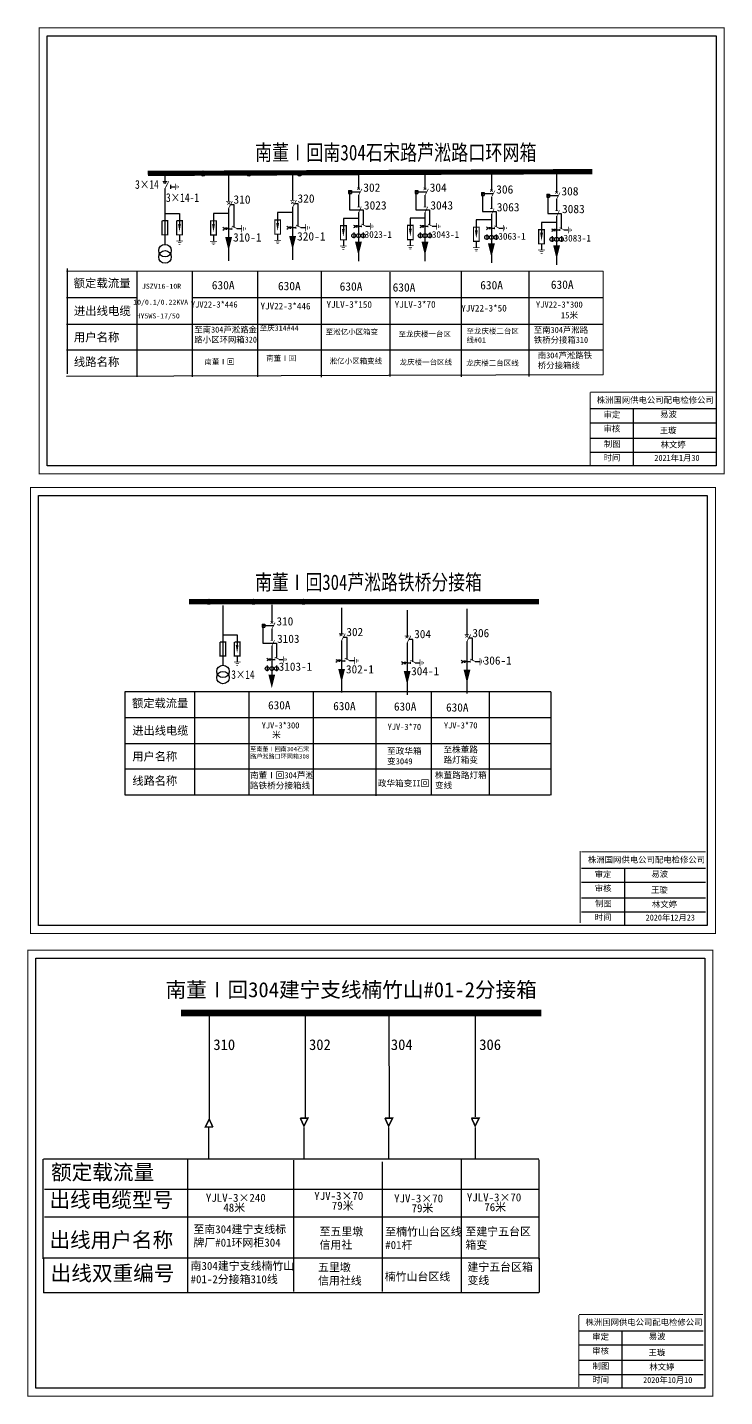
# Model space of a CAD drawing. Extents: x -51 to 587, y -242 to 10.
# Drawn here: x 203.4 to 331.1, y -241.6 to 9.2 of the extents above; entities that cross this region are included whole.
import ezdxf

# ---------------------------------------------------------------- set-up
doc = ezdxf.new("R2010")
doc.units = 0
doc.header["$LTSCALE"] = 0.774411
doc.linetypes.add('CENTER', pattern=[50.8, 31.75, -6.35, 6.35, -6.35])
doc.layers.get('0').update_dxf_attribs({"linetype": 'CONTINUOUS'})
doc.layers.add('1', color=7, linetype='CONTINUOUS')
doc.layers.add('MiniCADLayer', color=7, linetype='CONTINUOUS', lineweight=20)
doc.styles.add('宋体_txtstyle_0.00_0_0', font='')
doc.styles.add('宋体_txtstyle_0.91_0_0', font='', dxfattribs={"height": 0.907258})
doc.styles.add('宋体_txtstyle_1.13_0_0', font='', dxfattribs={"height": 1.134072})
doc.styles.add('宋体_txtstyle_1.18_0_0', font='', dxfattribs={"height": 1.179435})
doc.styles.add('宋体_txtstyle_1.96_0_0', font='', dxfattribs={"height": 1.958})
doc.styles.add('宋体_txtstyle_2.12_0_0', font='', dxfattribs={"height": 2.122983})
doc.styles.add('宋体_txtstyle_2.77_0_0', font='', dxfattribs={"height": 2.771909})
doc.styles.add('宋体_txtstyle_8.33_0_0', font='', dxfattribs={"height": 8.327402})
doc.styles.get('宋体_txtstyle_0.00_0_0').set_extended_font_data('宋体')
doc.styles.get('宋体_txtstyle_0.91_0_0').set_extended_font_data('宋体')
doc.styles.get('宋体_txtstyle_1.13_0_0').set_extended_font_data('宋体')
doc.styles.get('宋体_txtstyle_1.18_0_0').set_extended_font_data('宋体')
doc.styles.get('宋体_txtstyle_1.96_0_0').set_extended_font_data('宋体')
doc.styles.get('宋体_txtstyle_2.12_0_0').set_extended_font_data('宋体')
doc.styles.get('宋体_txtstyle_2.77_0_0').set_extended_font_data('宋体')
doc.styles.get('宋体_txtstyle_8.33_0_0').set_extended_font_data('宋体')

# ---------------------------------------------------------------- blocks, each defined once
blk = doc.blocks.new('JD')
for points in [[(-2, 0.2), (-2, -0.2), (2, 0.2), (2, -0.2)], [(1, -1.2), (1, -0.8), (-1, -1.2), (-1, -0.8)], [(-0.5, -1.8), (-0.5, -2.2), (0.5, -1.8), (0.5, -2.2)]]:
    blk.add_trace(points)

msp = doc.modelspace()

# ---------------------------------------------------------------- linework, layer by layer
at = {"linetype": 'Continuous'}
for p, q in [((210.71, -54.27), (210.71, -34.97)), ((223.43, -35.49), (223.43, -54.8)), ((233.58, -35.49), (233.58, -54.8)), ((245.54, -35.49), (245.54, -54.8)), ((257.19, -35.57), (257.19, -54.88)), ((269.78, -35.64), (269.78, -54.74)), ((282.86, -35.54), (282.86, -54.84)), ((295.23, -35.59), (295.23, -54.79)), ((210.55, -40.3), (223.43, -40.3)), ((210.55, -45.19), (308.88, -45.19)), ((210.55, -49.9), (308.88, -49.9)), ((308.88, -54.47), (210.55, -54.77)), ((221.29, -112.45), (299.24, -112.45)), ((221.29, -131.44), (221.29, -112.45)), ((233.97, -112.47), (233.97, -131.47)), ((243.95, -112.47), (243.95, -131.47)), ((255.72, -112.47), (255.72, -131.47)), ((267.18, -112.55), (267.18, -131.55)), ((277.37, -112.57), (277.37, -131.37)), ((287.98, -112.45), (287.98, -131.44)), ((299.24, -112.53), (299.24, -131.43)), ((221.29, -117.2), (299.24, -117.2)), ((221.29, -122.01), (299.24, -122.01)), ((221.29, -126.65), (299.24, -126.65)), ((299.14, -131.44), (221.29, -131.44)), ((297.15, -216.23), (297.15, -222.56))]:
    msp.add_line(p, q, dxfattribs=at)
at = {"linetype": 'Continuous', "ltscale": 1.520571}
msp.add_line((233.58, -40.3), (308.88, -40.3), dxfattribs=at)
at = {"color": 0, "linetype": 'Continuous'}
for p, q in [((306.48, -60.64, 0.01), (329.54, -60.64, 0.01)), ((314.37, -60.64, 0.01), (314.37, -70.98, 0.01)), ((306.48, -63.23, 0.01), (329.54, -63.23, 0.01)), ((306.48, -66.06, 0.01), (329.54, -66.06, 0.01)), ((306.48, -68.65, 0.01), (329.54, -68.65, 0.01)), ((304.87, -144.82, 0.01), (327.62, -144.82, 0.01)), ((312.77, -144.82, 0.01), (312.77, -155.16, 0.01)), ((304.87, -147.41, 0.01), (327.62, -147.41, 0.01)), ((304.87, -150.24, 0.01), (327.62, -150.24, 0.01)), ((304.87, -152.83, 0.01), (327.62, -152.83, 0.01)), ((304.41, -229.53, 0.01), (327.16, -229.53, 0.01)), ((312.3, -229.53, 0.01), (312.3, -239.87, 0.01)), ((304.41, -232.12, 0.01), (327.16, -232.12, 0.01)), ((304.41, -234.95, 0.01), (327.16, -234.95, 0.01)), ((304.41, -237.54, 0.01), (327.16, -237.54, 0.01))]:
    msp.add_line(p, q, dxfattribs=at)
for p, q in [((236.69, -171.51), (236.69, -190.65)), ((254.26, -171.63), (254.27, -190.56)), ((269.61, -171.63), (269.68, -190.47)), ((285.42, -171.63), (285.38, -190.37)), ((206.31, -198.03), (297.06, -198.03)), ((232.73, -198.03), (232.73, -222.45)), ((206.29, -216.36), (206.29, -198.13)), ((252.1, -198.31), (252.1, -222.38)), ((268.38, -198.6), (268.38, -222.36)), ((282.84, -198.24), (282.84, -222.45)), ((297.1, -198.24), (297.1, -216.46)), ((206.49, -203.61), (297.06, -203.61)), ((206.49, -208.7), (297.06, -208.7)), ((297.06, -216.25), (206.31, -216.25)), ((206.39, -222.57), (206.39, -216.23)), ((297.06, -222.58), (206.31, -222.58))]:
    msp.add_line(p, q)
at = {"linetype": 'CENTER'}
for p, q in [((236.58, -192.38), (236.58, -197.95)), ((254.04, -192.34), (254.04, -197.91)), ((269.55, -192.34), (269.55, -197.91)), ((285.41, -192.34), (285.41, -197.91))]:
    msp.add_line(p, q, dxfattribs=at)
at = {"color": 0, "linetype": 'Continuous', "const_width": 0.182, "elevation": 0.01}
for points in [[(205.53, 9.09), (331.02, 9.09), (331.02, -72.62), (205.53, -72.62)], [(203.93, -75.1), (329.41, -75.1), (329.41, -156.8), (203.93, -156.8)], [(203.46, -159.81), (328.95, -159.81), (328.95, -241.51), (203.46, -241.51)]]:
    msp.add_lwpolyline(points, close=True, dxfattribs=at)
at = {"color": 0, "linetype": 'Continuous', "elevation": 0.01}
for points in [[(207.01, 7.61), (329.54, 7.61), (329.54, -71.14), (207.01, -71.14)], [(205.41, -76.58), (327.94, -76.58), (327.94, -155.33), (205.41, -155.33)], [(204.94, -161.29), (327.47, -161.29), (327.47, -240.04), (204.94, -240.04)]]:
    msp.add_lwpolyline(points, close=True, dxfattribs=at)
at = {"color": 0, "linetype": 'Continuous', "const_width": 0.182}
for points in [[(306.48, -57.66), (329.59, -57.66)], [(304.87, -141.84), (327.62, -141.84)], [(304.41, -226.55), (327.16, -226.55)]]:
    msp.add_lwpolyline(points, dxfattribs=at)
at = {"color": 0, "linetype": 'Continuous', "const_width": 0.182, "elevation": 0.01}
for points in [[(306.48, -57.66), (306.48, -71.14)], [(304.66, -141.67), (304.64, -154.86)], [(304.4, -226.63), (304.39, -239.83)]]:
    msp.add_lwpolyline(points, dxfattribs=at)
at = {"const_width": 0.277}
for points in [[(237.38, -192.23), (235.97, -192.23), (236.69, -190.8), (237.36, -192.25)], [(253.35, -190.61), (254.76, -190.61), (254.04, -192.04), (253.37, -190.59)], [(268.86, -190.61), (270.27, -190.61), (269.55, -192.04), (268.87, -190.59)], [(284.72, -190.61), (286.13, -190.61), (285.41, -192.04), (284.74, -190.59)]]:
    msp.add_lwpolyline(points, dxfattribs=at)
at = {"layer": '1'}
for p, q in [((264.03, -17.1), (264.03, -20.41)), ((276.21, -17.1), (276.21, -20.41)), ((288.38, -17.43), (288.38, -20.75)), ((228.57, -18.04), (228.57, -19.05)), ((229.66, -20), (230.46, -20)), ((240.21, -17.87), (240.21, -22.67)), ((251.94, -17.68), (251.94, -22.48)), ((300.33, -17.77), (300.33, -21.08)), ((228.57, -20.36), (228.57, -30.6)), ((262.23, -20.71), (262.23, -21.27)), ((262.23, -20.71), (262.73, -20.71)), ((262.23, -21.27), (262.73, -21.27)), ((264.29, -21), (262.39, -21)), ((262.39, -21), (262.39, -24.23)), ((262.73, -20.71), (262.73, -21.27)), ((264.03, -21.57), (264.03, -23.66)), ((274.4, -20.71), (274.4, -21.27)), ((274.4, -20.71), (274.91, -20.71)), ((274.4, -21.27), (274.91, -21.27)), ((276.46, -21), (274.56, -21)), ((274.56, -21), (274.56, -24.23)), ((274.91, -20.71), (274.91, -21.27)), ((276.21, -21.57), (276.21, -23.66)), ((286.57, -21.04), (286.57, -21.6)), ((286.57, -21.04), (287.08, -21.04)), ((286.57, -21.6), (287.08, -21.6)), ((288.63, -21.33), (286.74, -21.33)), ((286.74, -21.33), (286.74, -24.57)), ((287.08, -21.04), (287.08, -21.6)), ((288.38, -21.9), (288.38, -24)), ((298.52, -21.38), (298.52, -21.94)), ((298.52, -21.38), (299.03, -21.38)), ((298.52, -21.94), (299.03, -21.94)), ((300.58, -21.67), (298.69, -21.67)), ((298.69, -21.67), (298.69, -24.9)), ((299.03, -21.38), (299.03, -21.94)), ((300.33, -22.24), (300.33, -24.34)), ((228.56, -24.89), (231.24, -24.89)), ((231.24, -24.89), (231.24, -26.84)), ((237.47, -24.91), (237.47, -26.87)), ((240.21, -23.97), (240.21, -29.79)), ((249.22, -24.75), (249.22, -26.7)), ((251.94, -23.78), (251.94, -29.6)), ((262.39, -24.23), (264.89, -24.23)), ((264.03, -24.71), (264.03, -30.91)), ((264.89, -24.23), (264.89, -26.9)), ((274.56, -24.23), (277.07, -24.23)), ((276.21, -24.71), (276.21, -30.91)), ((277.07, -24.23), (277.07, -26.9)), ((286.74, -24.57), (289.24, -24.57)), ((288.38, -25.05), (288.38, -31.25)), ((289.24, -24.57), (289.24, -27.23)), ((298.69, -24.9), (301.19, -24.9)), ((301.19, -24.9), (301.19, -27.57)), ((251.94, -27.5), (252.6, -27.5)), ((253.47, -27.49), (254.37, -27.49)), ((261.26, -25.8), (261.26, -27.75)), ((264.03, -27.26), (264.62, -27.26)), ((265.38, -27.24), (266.18, -27.24)), ((273.53, -25.75), (273.53, -27.71)), ((276.21, -27.26), (276.79, -27.26)), ((277.56, -27.24), (278.36, -27.24)), ((285.62, -26.07), (285.62, -28.03)), ((289.73, -27.58), (290.53, -27.58)), ((297.57, -26.53), (297.57, -28.48)), ((300.33, -25.38), (300.33, -31.58)), ((231.24, -28.9), (231.24, -29.91)), ((237.47, -28.93), (237.47, -29.94)), ((240.21, -27.69), (240.88, -27.69)), ((241.74, -27.67), (242.64, -27.67)), ((249.22, -28.76), (249.22, -29.77)), ((261.26, -29.81), (261.26, -30.82)), ((263.19, -28.4), (263.19, -29.43)), ((264.91, -28.4), (264.91, -29.43)), ((273.53, -29.76), (273.53, -30.77)), ((275.36, -28.4), (275.36, -29.43)), ((277.09, -28.4), (277.09, -29.43)), ((285.62, -30.08), (285.62, -31.09)), ((287.54, -28.73), (287.54, -29.76)), ((288.38, -27.59), (288.97, -27.59)), ((289.26, -28.73), (289.26, -29.76)), ((299.49, -29.07), (299.49, -30.1)), ((300.33, -27.93), (300.92, -27.93)), ((301.21, -29.07), (301.21, -30.1)), ((301.68, -27.91), (302.48, -27.91)), ((240.22, -30.73), (240.22, -33.61)), ((251.95, -30.54), (251.95, -33.42)), ((264.04, -31.74), (264.04, -33.63)), ((276.21, -31.74), (276.21, -33.63)), ((288.38, -32.08), (288.38, -33.96)), ((297.57, -30.54), (297.57, -31.55)), ((300.33, -32.41), (300.33, -34.3)), ((239.18, -96.69), (239.18, -107.69)), ((248.15, -96.59), (248.15, -99.85)), ((260.91, -97.15), (260.91, -101.87)), ((272.92, -97.55), (272.92, -102.27)), ((283.88, -97.31), (283.88, -102.03)), ((246.37, -100.14), (246.87, -100.14)), ((246.37, -100.14), (246.37, -100.69)), ((246.87, -100.14), (246.87, -100.69)), ((239.17, -102.06), (241.8, -102.06)), ((241.8, -102.06), (241.8, -103.99)), ((246.37, -100.69), (246.87, -100.69)), ((248.4, -100.43), (246.53, -100.43)), ((246.53, -100.43), (246.53, -103.61)), ((248.15, -100.99), (248.15, -103.05)), ((246.53, -103.61), (249, -103.61)), ((248.15, -104.08), (248.15, -110.18)), ((249, -103.61), (249, -106.23)), ((260.91, -103.16), (260.91, -108.88)), ((272.92, -103.56), (272.92, -109.28)), ((283.88, -103.32), (283.88, -109.04)), ((241.8, -106.01), (241.8, -107.01)), ((247.32, -107.71), (247.32, -108.72)), ((248.15, -106.59), (248.73, -106.59)), ((249.01, -107.71), (249.01, -108.72)), ((249.48, -106.57), (250.26, -106.57)), ((260.91, -106.82), (261.56, -106.82)), ((262.41, -106.8), (263.3, -106.8)), ((272.92, -107.22), (273.57, -107.22)), ((274.42, -107.2), (275.31, -107.2)), ((283.88, -106.98), (284.53, -106.98)), ((285.38, -106.96), (286.27, -106.96)), ((260.91, -109.81), (260.91, -112.64)), ((272.92, -110.21), (272.92, -113.04)), ((283.88, -109.97), (283.88, -112.8))]:
    msp.add_line(p, q, dxfattribs=at)
at = {"layer": '1', "ltscale": 0.744739}
for p, q in [((240.15, -24.91), (237.47, -24.91)), ((237.47, -24.91), (237.47, -26.87)), ((251.9, -24.75), (249.22, -24.75)), ((249.22, -24.75), (249.22, -26.7)), ((263.94, -25.8), (261.26, -25.8)), ((261.26, -25.8), (261.26, -27.75)), ((276.21, -25.75), (273.53, -25.75)), ((273.53, -25.75), (273.53, -27.71)), ((288.3, -26.07), (285.62, -26.07)), ((285.62, -26.07), (285.62, -28.03)), ((300.24, -26.53), (297.57, -26.53)), ((297.57, -26.53), (297.57, -28.48)), ((237.47, -28.93), (237.47, -29.94)), ((249.22, -28.76), (249.22, -29.77)), ((261.26, -29.81), (261.26, -30.82)), ((273.53, -29.76), (273.53, -30.77)), ((285.62, -30.08), (285.62, -31.09)), ((297.57, -30.54), (297.57, -31.55))]:
    msp.add_line(p, q, dxfattribs=at)
at = {"layer": '1'}
for points, const_width in [([(225.44, -17.57), (306.88, -17.24)], 0.955), ([(228.15, -19.05), (228.99, -19.05)], 0.143), ([(228.57, -20.37), (229.28, -19.01)], 0.143), ([(251.52, -22.5), (252.36, -22.5)], 0.143), ([(251.94, -23.82), (252.66, -22.46)], 0.143), ([(263.8, -20.18), (264.29, -20.59)], 0.127), ([(263.79, -20.6), (264.31, -20.21)], 0.127), ([(264.03, -21.6), (264.67, -20.4)], 0.127), ([(275.96, -20.6), (276.48, -20.21)], 0.127), ([(275.97, -20.18), (276.47, -20.59)], 0.127), ([(276.21, -21.6), (276.84, -20.4)], 0.127), ([(288.14, -20.51), (288.64, -20.93)], 0.127), ([(288.14, -20.94), (288.65, -20.55)], 0.127), ([(288.38, -21.93), (289.02, -20.73)], 0.127), ([(300.09, -20.85), (300.59, -21.26)], 0.127), ([(300.09, -21.27), (300.61, -20.88)], 0.127), ([(300.33, -22.27), (300.97, -21.07)], 0.127), ([(239.79, -22.69), (240.64, -22.69)], 0.143), ([(240.02, -22.83), (240.51, -23.24)], 0.127), ([(240.01, -23.25), (240.53, -22.86)], 0.127), ([(240.21, -24.01), (240.93, -22.65)], 0.143), ([(251.69, -22.73), (252.18, -23.14)], 0.127), ([(251.68, -23.15), (252.2, -22.76)], 0.127), ([(263.8, -23.7), (264.28, -23.7)], 0.127), ([(264.01, -24.87), (264.54, -23.67)], 0.127), ([(275.98, -23.7), (276.45, -23.7)], 0.127), ([(276.18, -24.87), (276.71, -23.67)], 0.127), ([(288.15, -24.03), (288.62, -24.03)], 0.127), ([(288.35, -25.2), (288.89, -24.01)], 0.127), ([(300.1, -24.37), (300.57, -24.37)], 0.127), ([(300.3, -25.54), (300.84, -24.34)], 0.127), ([(228.04, -26.22), (228.04, -28.83), (229.08, -28.83), (229.08, -26.22), (228.07, -26.22)], 0.22), ([(230.72, -26.22), (230.72, -28.83), (231.76, -28.83), (231.76, -26.22), (230.75, -26.22)], 0.22), ([(236.95, -26.25), (236.95, -28.86), (238, -28.86), (238, -26.25), (236.99, -26.25)], 0.22), ([(240.84, -27.21), (241.79, -27.69)], 0.143), ([(240.88, -27.47), (240.88, -27.91)], 0.143), ([(248.7, -26.09), (248.7, -28.69), (249.75, -28.69), (249.75, -26.09), (248.73, -26.09)], 0.22), ([(252.57, -27.03), (253.52, -27.5)], 0.143), ([(252.6, -27.28), (252.6, -27.72)], 0.143), ([(260.74, -27.13), (260.74, -29.74), (261.79, -29.74), (261.79, -27.13), (260.78, -27.13)], 0.22), ([(264.59, -26.84), (265.43, -27.26)], 0.127), ([(264.62, -27.06), (264.62, -27.45)], 0.127), ([(273.01, -27.09), (273.01, -29.7), (274.06, -29.7), (274.06, -27.09), (273.04, -27.09)], 0.22), ([(276.76, -26.84), (277.61, -27.26)], 0.127), ([(276.79, -27.06), (276.79, -27.45)], 0.127), ([(285.1, -27.41), (285.1, -30.02), (286.14, -30.02), (286.14, -27.41), (285.13, -27.41)], 0.22), ([(288.93, -27.17), (289.78, -27.59)], 0.127), ([(288.97, -27.4), (288.97, -27.79)], 0.127), ([(300.88, -27.51), (301.73, -27.93)], 0.127), ([(297.05, -27.86), (297.05, -30.47), (298.09, -30.47), (298.09, -27.86), (297.08, -27.86)], 0.22), ([(300.92, -27.73), (300.92, -28.12)], 0.127), ([(263.72, -30.95), (264.37, -30.95), (264.04, -31.6), (263.73, -30.94)], 0.127), ([(275.89, -30.95), (276.54, -30.95), (276.21, -31.6), (275.9, -30.94)], 0.127), ([(288.07, -31.28), (288.71, -31.28), (288.38, -31.94), (288.08, -31.27)], 0.127), ([(300.02, -31.62), (300.67, -31.62), (300.33, -32.27), (300.03, -31.61)], 0.127), ([(233, -96.01), (297.13, -96.01)], 0.94), ([(247.92, -99.62), (248.41, -100.03)], 0.125), ([(247.91, -100.04), (248.42, -99.66)], 0.125), ([(248.15, -101.02), (248.77, -99.83)], 0.125), ([(260.49, -101.89), (261.33, -101.89)], 0.141), ([(260.58, -101.91), (261.07, -102.31)], 0.125), ([(260.58, -102.32), (261.09, -101.94)], 0.125), ([(260.91, -103.19), (261.61, -101.86)], 0.141), ([(272.51, -102.29), (273.34, -102.29)], 0.141), ([(272.65, -102.7), (273.15, -102.32)], 0.125), ([(272.65, -102.28), (273.14, -102.69)], 0.125), ([(272.92, -103.59), (273.63, -102.26)], 0.141), ([(283.46, -102.05), (284.3, -102.05)], 0.141), ([(283.63, -102.13), (284.12, -102.54)], 0.125), ([(283.62, -102.55), (284.13, -102.17)], 0.125), ([(283.88, -103.35), (284.58, -102.02)], 0.141), ([(238.66, -103.38), (238.66, -105.95), (239.69, -105.95), (239.69, -103.38), (238.69, -103.38)], 0.217), ([(241.29, -103.38), (241.29, -105.95), (242.32, -105.95), (242.32, -103.38), (241.32, -103.38)], 0.217), ([(247.92, -103.08), (248.39, -103.08)], 0.125), ([(248.12, -104.24), (248.65, -103.06)], 0.125), ([(248.69, -106.17), (249.53, -106.59)], 0.125), ([(248.73, -106.4), (248.73, -106.78)], 0.125), ([(261.52, -106.35), (262.46, -106.82)], 0.141), ([(261.56, -106.6), (261.56, -107.03)], 0.141), ([(273.54, -106.75), (274.48, -107.22)], 0.141), ([(273.57, -107), (273.57, -107.43)], 0.141), ([(284.49, -106.51), (285.43, -106.98)], 0.141), ([(284.53, -106.76), (284.53, -107.19)], 0.141), ([(247.84, -110.22), (248.48, -110.22), (248.15, -110.86), (247.85, -110.21)], 0.125), ([(231.5, -171.36), (297.5, -171.36)], 1.22)]:
    msp.add_lwpolyline(points, dxfattribs=dict(at, const_width=const_width))
for points in [[(229.62, -19.68), (229.62, -20.41)], [(241.28, -27.48), (241.28, -23.34), (240.56, -23.34)], [(253.01, -27.29), (253.01, -23.16), (252.29, -23.16)], [(239.73, -27.48), (239.73, -27.92)], [(239.87, -27.48), (239.87, -27.92)], [(251.46, -27.5), (251.16, -27.5)], [(251.46, -27.3), (251.46, -27.73)], [(251.59, -27.3), (251.59, -27.73)], [(251.94, -27.5), (251.59, -27.5)], [(263.61, -27.25), (263.34, -27.25)], [(263.61, -27.07), (263.61, -27.46)], [(263.72, -27.07), (263.72, -27.46)], [(264.03, -27.25), (263.72, -27.25)], [(275.78, -27.25), (275.51, -27.25)], [(275.78, -27.07), (275.78, -27.46)], [(275.9, -27.07), (275.9, -27.46)], [(276.21, -27.25), (275.9, -27.25)], [(287.95, -27.41), (287.95, -27.8)], [(288.07, -27.41), (288.07, -27.8)], [(239.73, -27.68), (239.43, -27.68)], [(240.21, -27.68), (239.87, -27.68)], [(287.95, -27.59), (287.69, -27.59)], [(288.38, -27.59), (288.07, -27.59)], [(299.9, -27.92), (299.64, -27.92)], [(299.9, -27.74), (299.9, -28.13)], [(300.02, -27.74), (300.02, -28.13)], [(300.33, -27.92), (300.02, -27.92)], [(261.96, -106.61), (261.96, -102.54), (261.25, -102.54)], [(284.93, -106.77), (284.93, -102.7), (284.22, -102.7)], [(273.97, -107.01), (273.97, -102.94), (273.27, -102.94)], [(247.73, -106.58), (247.47, -106.58)], [(247.73, -106.41), (247.73, -106.79)], [(247.85, -106.41), (247.85, -106.79)], [(248.15, -106.58), (247.85, -106.58)], [(260.44, -106.81), (260.14, -106.81)], [(260.44, -106.61), (260.44, -107.04)], [(260.57, -106.61), (260.57, -107.04)], [(260.91, -106.81), (260.57, -106.81)], [(272.45, -107.21), (272.15, -107.21)], [(272.45, -107.01), (272.45, -107.44)], [(272.58, -107.01), (272.58, -107.44)], [(272.92, -107.21), (272.58, -107.21)], [(283.41, -106.97), (283.11, -106.97)], [(283.41, -106.77), (283.41, -107.2)], [(283.54, -106.77), (283.54, -107.2)], [(283.88, -106.97), (283.54, -106.97)]]:
    msp.add_lwpolyline(points, dxfattribs=at)
for points, format in [([(231.24, -26.81, 0.514, 0, 0), (231.24, -28.28, 0, 0, 0)], "xyseb"), ([(237.47, -26.84, 0.514, 0, 0), (237.47, -28.31, 0, 0, 0)], "xyseb"), ([(239.17, -27.44, -0.877934), (239.18, -28.02)], "xyb"), ([(249.22, -26.67, 0.514, 0, 0), (249.22, -28.14, 0, 0, 0)], "xyseb"), ([(250.9, -27.25, -0.877934), (250.91, -27.83)], "xyb"), ([(261.26, -27.72, 0.514, 0, 0), (261.26, -29.19, 0, 0, 0)], "xyseb"), ([(263.11, -27.03, -0.877934), (263.12, -27.55)], "xyb"), ([(273.53, -27.68, 0.514, 0, 0), (273.53, -29.14, 0, 0, 0)], "xyseb"), ([(275.28, -27.03, -0.877934), (275.29, -27.55)], "xyb"), ([(287.46, -27.37, -0.877934), (287.47, -27.88)], "xyb"), ([(240.24, -29.22, 1.27, 0, 0), (240.24, -31.75, 0, 0, 0)], "xyseb"), ([(251.97, -29.04, 1.27, 0, 0), (251.97, -31.56, 0, 0, 0)], "xyseb"), ([(264.03, -30.07, 1.27, 0, 0), (264.03, -32.6, 0, 0, 0)], "xyseb"), ([(276.21, -30.07, 1.27, 0, 0), (276.21, -32.6, 0, 0, 0)], "xyseb"), ([(285.62, -27.99, 0.514, 0, 0), (285.62, -29.46, 0, 0, 0)], "xyseb"), ([(288.38, -30.4, 1.27, 0, 0), (288.38, -32.93, 0, 0, 0)], "xyseb"), ([(297.57, -28.45, 0.514, 0, 0), (297.57, -29.92, 0, 0, 0)], "xyseb"), ([(299.41, -27.7, -0.877934), (299.42, -28.22)], "xyb"), ([(300.33, -30.74, 1.27, 0, 0), (300.33, -33.27, 0, 0, 0)], "xyseb"), ([(241.8, -103.96, 0.506, 0, 0), (241.8, -105.4, 0, 0, 0)], "xyseb"), ([(247.24, -106.37, -0.877934), (247.25, -106.87)], "xyb"), ([(259.89, -106.57, -0.877934), (259.9, -107.14)], "xyb"), ([(260.94, -108.32, 1.25, 0, 0), (260.94, -110.81, 0, 0, 0)], "xyseb"), ([(271.9, -106.97, -0.877934), (271.91, -107.54)], "xyb"), ([(282.86, -106.73, -0.877934), (282.87, -107.3)], "xyb"), ([(248.15, -109.35, 1.25, 0, 0), (248.15, -111.84, 0, 0, 0)], "xyseb"), ([(272.95, -108.72, 1.25, 0, 0), (272.95, -111.21, 0, 0, 0)], "xyseb"), ([(283.91, -108.48, 1.25, 0, 0), (283.91, -110.97, 0, 0, 0)], "xyseb")]:
    msp.add_lwpolyline(points, format=format, dxfattribs=at)
at = {"layer": '1', "ltscale": 0.744739, "const_width": 0.22}
for points in [[(238, -26.25), (238, -28.86), (236.95, -28.86), (236.95, -26.25), (237.96, -26.25)], [(249.75, -26.09), (249.75, -28.69), (248.7, -28.69), (248.7, -26.09), (249.71, -26.09)], [(261.79, -27.13), (261.79, -29.74), (260.74, -29.74), (260.74, -27.13), (261.75, -27.13)], [(274.06, -27.09), (274.06, -29.7), (273.01, -29.7), (273.01, -27.09), (274.02, -27.09)], [(286.14, -27.41), (286.14, -30.02), (285.1, -30.02), (285.1, -27.41), (286.11, -27.41)], [(298.09, -27.86), (298.09, -30.47), (297.05, -30.47), (297.05, -27.86), (298.06, -27.86)]]:
    msp.add_lwpolyline(points, dxfattribs=at)
at = {"layer": '1', "ltscale": 0.744739}
for points in [[(237.47, -26.84, 0.514, 0, 0), (237.47, -28.31, 0, 0, 0)], [(249.22, -26.67, 0.514, 0, 0), (249.22, -28.14, 0, 0, 0)], [(261.26, -27.72, 0.514, 0, 0), (261.26, -29.19, 0, 0, 0)], [(273.53, -27.68, 0.514, 0, 0), (273.53, -29.14, 0, 0, 0)], [(285.62, -27.99, 0.514, 0, 0), (285.62, -29.46, 0, 0, 0)], [(297.57, -28.45, 0.514, 0, 0), (297.57, -29.92, 0, 0, 0)]]:
    msp.add_lwpolyline(points, format="xyseb", dxfattribs=at)
at = {"layer": '1'}
for centre, radius in [((235.59, -17.57), 0.476), ((243.92, -17.57), 0.476), ((253.25, -17.57), 0.476), ((228.57, -19.25), 0.184), ((263.17, -28.96), 0.367), ((264.04, -28.96), 0.367), ((264.89, -28.96), 0.367), ((275.35, -28.96), 0.367), ((276.22, -28.96), 0.367), ((277.07, -28.96), 0.367), ((287.52, -29.29), 0.367), ((288.39, -29.29), 0.367), ((289.24, -29.29), 0.367), ((299.47, -29.63), 0.367), ((300.34, -29.63), 0.367), ((301.19, -29.63), 0.367), ((228.59, -31.71), 1.15), ((228.59, -32.86), 1.15), ((236.6, -96.02), 0.468), ((244.8, -96.02), 0.468), ((253.98, -96.02), 0.468), ((239.2, -108.78), 1.14), ((239.2, -109.91), 1.14), ((247.3, -108.26), 0.361), ((248.16, -108.26), 0.361), ((249, -108.26), 0.361)]:
    msp.add_circle(centre, radius, dxfattribs=at)
at = {"layer": 'MiniCADLayer', "color": 7, "linetype": 'Continuous', "ltscale": 1.915481}
for p, q in [((210.55, -35.47), (308.88, -35.47)), ((308.88, -35.47), (308.88, -54.47))]:
    msp.add_line(p, q, dxfattribs=at)

# ---------------------------------------------------------------- block references
at = {"layer": '1', "rotation": 90}
for p, xscale, yscale, zscale in [((230.47, -20.03), 0.2963016868167279, 0.2963016868167279, 0.2963016869787468), ((242.65, -27.7), 0.3343682230938125, 0.3343682230938125, 0.3343682231530997), ((254.38, -27.51), 0.3343682230938125, 0.3343682230938125, 0.3343682231530997), ((266.19, -27.27), 0.2963016868167279, 0.2963016868167279, 0.2963016869787468), ((278.37, -27.27), 0.2963016868167279, 0.2963016868167279, 0.2963016869787468), ((290.54, -27.6), 0.2963016868167279, 0.2963016868167279, 0.2963016869787468), ((302.49, -27.94), 0.2963016868167279, 0.2963016868167279, 0.2963016869787468), ((250.27, -106.59), 0.2915705014442782, 0.2915705014442782, 0.29157050160371), ((263.31, -106.82), 0.3290292118208462, 0.3290292118208462, 0.3290292118791867), ((275.32, -107.22), 0.3290292118208462, 0.3290292118208462, 0.3290292118791867), ((286.28, -106.98), 0.3290292118208462, 0.3290292118208462, 0.3290292118791867)]:
    msp.add_blockref('JD', p, dxfattribs=dict(at, xscale=xscale, yscale=yscale, zscale=zscale))
at = {"layer": '1'}
for p, xscale, yscale, zscale in [((231.26, -29.95), 0.3086475910043804, 0.3086475904340426, 0.3086475906028612), ((237.49, -29.98), 0.3086475910043804, 0.3086475904340426, 0.3086475906028612), ((249.24, -29.82), 0.3086475910043804, 0.3086475904340426, 0.3086475906028612), ((261.28, -30.87), 0.3086475910043804, 0.3086475904340426, 0.3086475906028612), ((273.55, -30.82), 0.3086475910043804, 0.3086475904340426, 0.3086475906028612), ((285.64, -31.14), 0.3086475910043804, 0.3086475904340426, 0.3086475906028612), ((297.59, -31.6), 0.3086475910043804, 0.3086475904340426, 0.3086475906028612), ((241.82, -107.05), 0.3037192728989725, 0.3037192723377415, 0.3037192725038646)]:
    msp.add_blockref('JD', p, dxfattribs=dict(at, xscale=xscale, yscale=yscale, zscale=zscale))
at = {"layer": '1', "ltscale": 0.744739, "xscale": -0.3086475910043804, "yscale": 0.3086475904340426, "zscale": 0.3086475906028612}
for p in [(237.46, -29.98), (249.21, -29.82), (261.25, -30.87), (273.52, -30.82), (285.6, -31.14), (297.55, -31.6)]:
    msp.add_blockref('JD', p, dxfattribs=at)

# ---------------------------------------------------------------- texts
at = {"linetype": 'Continuous'}
for s, height, style, p in [('302', 1.531, '宋体_txtstyle_1.13_0_0', (264.91, -20.93)), ('304', 1.531, '宋体_txtstyle_1.13_0_0', (277.08, -20.93)), ('306', 1.531, '宋体_txtstyle_1.13_0_0', (289.26, -21.27)), ('310', 1.531, '宋体_txtstyle_1.13_0_0', (241.13, -23.11)), ('320', 1.531, '宋体_txtstyle_1.13_0_0', (252.86, -22.93)), ('308', 1.531, '宋体_txtstyle_1.13_0_0', (301.21, -21.6)), ('3023', 1.531, '宋体_txtstyle_1.13_0_0', (265.02, -24.18)), ('3043', 1.531, '宋体_txtstyle_1.13_0_0', (277.2, -24.18)), ('3063', 1.531, '宋体_txtstyle_1.13_0_0', (289.37, -24.52)), ('3083', 1.531, '宋体_txtstyle_1.13_0_0', (301.32, -24.85)), ('310-1', 1.531, '宋体_txtstyle_1.13_0_0', (241.06, -30.05)), ('320-1', 1.531, '宋体_txtstyle_1.13_0_0', (252.78, -29.86)), ('3023-1', 1.225, '宋体_txtstyle_0.91_0_0', (265.16, -29.37)), ('3043-1', 1.225, '宋体_txtstyle_0.91_0_0', (277.48, -29.37)), ('3063-1', 1.225, '宋体_txtstyle_0.91_0_0', (289.66, -29.7)), ('3083-1', 1.225, '宋体_txtstyle_0.91_0_0', (301.61, -30.04)), ('额定载流量', 1.531, '宋体_txtstyle_1.13_0_0', (211.84, -38.44)), ('630A', 1.531, '宋体_txtstyle_1.13_0_0', (237.16, -38.8)), ('630A', 1.531, '宋体_txtstyle_1.13_0_0', (249.28, -38.96)), ('630A', 1.531, '宋体_txtstyle_1.13_0_0', (260.59, -39.04)), ('630A', 1.531, '宋体_txtstyle_1.13_0_0', (286.33, -38.8)), ('630A', 1.531, '宋体_txtstyle_1.13_0_0', (299.27, -38.71)), ('630A', 1.531, '宋体_txtstyle_1.13_0_0', (270.29, -39.21)), ('进出线电缆', 1.531, '宋体_txtstyle_1.13_0_0', (211.88, -43.53)), ('用户名称', 1.531, '宋体_txtstyle_1.13_0_0', (211.88, -48.34)), ('线路名称', 1.531, '宋体_txtstyle_1.13_0_0', (211.88, -52.87)), ('310', 1.507, '宋体_txtstyle_1.13_0_0', (249.01, -100.36)), ('3103', 1.507, '宋体_txtstyle_1.13_0_0', (249.12, -103.56)), ('302', 1.507, '宋体_txtstyle_1.13_0_0', (261.81, -102.31)), ('304', 1.507, '宋体_txtstyle_1.13_0_0', (274.24, -102.69)), ('306', 1.507, '宋体_txtstyle_1.13_0_0', (284.9, -102.51)), ('3103-1', 1.507, '宋体_txtstyle_1.13_0_0', (249.41, -108.66)), ('302-1', 1.507, '宋体_txtstyle_1.13_0_0', (261.74, -109.14)), ('306-1', 1.507, '宋体_txtstyle_1.13_0_0', (286.97, -107.54)), ('304-1', 1.507, '宋体_txtstyle_1.13_0_0', (273.68, -109.48)), ('额定载流量', 1.507, '宋体_txtstyle_1.13_0_0', (222.56, -115.37)), ('630A', 1.507, '宋体_txtstyle_1.13_0_0', (247.47, -115.72)), ('630A', 1.507, '宋体_txtstyle_1.13_0_0', (259.4, -115.88)), ('630A', 1.507, '宋体_txtstyle_1.13_0_0', (270.53, -115.96)), ('630A', 1.507, '宋体_txtstyle_1.13_0_0', (280.08, -116.13)), ('进出线电缆', 1.507, '宋体_txtstyle_1.13_0_0', (222.6, -120.38)), ('用户名称', 1.507, '宋体_txtstyle_1.13_0_0', (222.6, -125.11)), ('线路名称', 1.507, '宋体_txtstyle_1.13_0_0', (222.6, -129.57)), ('310', 1.958, '宋体_txtstyle_1.96_0_0', (237.44, -178.12)), ('302', 1.958, '宋体_txtstyle_1.96_0_0', (254.97, -178.12)), ('304', 1.958, '宋体_txtstyle_1.96_0_0', (269.96, -178.12)), ('306', 1.958, '宋体_txtstyle_1.96_0_0', (286.15, -178.12))]:
    msp.add_text(s, height=height, dxfattribs=dict(at, style=style)).set_placement(p)
at = {"style": '宋体_txtstyle_2.77_0_0'}
for s, height, p in [('南董Ⅰ回304建宁支线楠竹山#01-2分接箱', 2.7719, (228.69, -168.46)), ('额定载流量', 2.772, (207.7, -201.88)), ('出线电缆型号', 2.772, (207.41, -206.95)), ('出线用户名称', 2.772, (207.41, -214.29)), ('出线双重编号', 2.772, (207.63, -220.39))]:
    msp.add_text(s, height=height, dxfattribs=at).set_placement(p)
at = {"linetype": 'Continuous', "attachment_point": 1, "style": '宋体_txtstyle_0.00_0_0'}
for s, insert, char_height, width in [('YJV22-3*446', (233.32, -41), 1.1461, 6.1386), ('YJV22-3*300', (296.54, -41.01), 1.1461, 6.1386), ('15米', (301.12, -42.97), 1.146, 6.1386), ('至南304芦淞路金路小区环网箱320', (233.95, -45.63), 1.1, 11.9202), ('YJV-3*300', (246.3, -118.1), 1.128, 6.0406), ('米', (248.2, -119.82), 1.13, 6.0406), ('{\\fSimSun|b0|i0|c134|p2;YJV-3*70}', (269.37, -118.36), 1.1278, 6.0406), ('{\\fSimSun|b0|i0|c134|p2;YJV-3*70}', (279.69, -118.1), 1.1278, 6.0406), ('至南董Ⅰ回南304石宋路芦淞路口环网箱308', (244.18, -122.6), 0.8, 11.0158), ('至政华箱变3049', (269.28, -122.8), 1.128, 7.7545), ('至株董路路灯箱变', (279.6, -122.53), 1.128, 7.7545), ('南董Ⅰ回304芦淞路铁桥分接箱线', (244.14, -127.24), 1.1278, 12.5111), ('株董路路灯箱变线', (278.04, -127.21), 1.128, 10.2452), ('政华箱变II回', (267.58, -128.7), 1.128, 10.2452), ('{\\fSimSun|b0|i0|c134|p2;YJLV-3×240}', (236.07, -204.46), 1.4658, 13.2896), ('{\\fSimSun|b0|i0|c134|p2;YJV-3×70}', (255.93, -204.1), 1.4658, 13.2896), ('{\\fSimSun|b0|i0|c134|p2;YJV-3×70}', (270.56, -204.57), 1.4658, 13.2896), ('{\\fSimSun|b0|i0|c134|p2;YJLV-3×70}', (283.88, -204.38), 1.4658, 13.2896), ('{\\fSimSun|b0|i0|c134|p2;48米}', (239.27, -206.25), 1.4658, 13.2896), ('{\\fSimSun|b0|i0|c134|p2;79米}', (259.14, -205.89), 1.4658, 13.2896), ('{\\fSimSun|b0|i0|c134|p2;79米}', (273.76, -206.36), 1.4658, 13.2896), ('{\\fSimSun|b0|i0|c134|p2;76米}', (287.08, -206.17), 1.4658, 13.2896), ('{\\fSimSun|b0|i0|c134|p2;至南304建宁支线标牌厂#01环网柜304}', (233.79, -210.22), 1.4658, 18.7967), ('{\\fSimSun|b0|i0|c134|p2;至五里墩\\P信用社}', (256.9, -210.63), 1.4658, 16.2839), ('{\\fSimSun|b0|i0|c134|p2;至楠竹山台区线#01杆}', (268.93, -210.66), 1.4658, 14.4231), ('{\\fSimSun|b0|i0|c134|p2;至建宁五台区箱变}', (283.63, -210.64), 1.4658, 12.657), ('{\\fSimSun|b0|i0|c134|p2;南304建宁支线楠竹山#01-2分接箱310线}', (233.27, -216.93), 1.4658, 19.1619), ('{\\fSimSun|b0|i0|c134|p2;五里墩\\P信用社线}', (256.62, -217.19), 1.4658, 16.2839), ('{\\fSimSun|b0|i0|c134|p2;建宁五台区箱变线}', (283.99, -217.13), 1.4658, 12.657), ('{\\fSimSun|b0|i0|c134|p2;楠竹山台区线}', (268.84, -218.89), 1.4658, 16.2839)]:
    msp.add_mtext(s, dxfattribs=dict(at, insert=insert, char_height=char_height, width=width))
at = {"attachment_point": 1}
for s, insert, char_height, width, style in [('至{\\fKaiTi_GB2312|b0|i0|c134|p49;\\C7;庆314#44}', (245.94, -45.4), 0.9798, 11.3745, '宋体_txtstyle_0.00_0_0'), ('至淞亿小区箱变', (258.02, -46.1), 0.98, 10.0612, '宋体_txtstyle_0.00_0_0'), ('至龙庆楼一台区', (271.37, -46.5), 0.98, 10.0612, '宋体_txtstyle_0.00_0_0'), ('至龙庆楼二台区线#01', (283.81, -45.96), 0.9798, 10.0612, '宋体_txtstyle_0.00_0_0'), ('{\\H0.8981x;至南304芦淞路铁桥分接箱310}^I', (296.15, -45.68), 1.2248, 11.3154, '宋体_txtstyle_8.33_0_0'), ('{\\fSimSun|b0|i0|c134|p2;南董Ⅰ回}', (235.81, -51.57), 0.9798, 10.0612, '宋体_txtstyle_0.00_0_0'), ('{\\fSimSun|b0|i0|c134|p2;南董Ⅰ回}', (247.12, -50.92), 0.9798, 10.0612, '宋体_txtstyle_0.00_0_0'), ('淞亿小区箱变线', (258.76, -51.44), 0.98, 10.0612, '宋体_txtstyle_0.00_0_0'), ('龙庆楼一台区线', (271.57, -51.64), 0.98, 10.0612, '宋体_txtstyle_0.00_0_0'), ('龙庆楼二台区线', (283.78, -51.81), 0.98, 10.0612, '宋体_txtstyle_0.00_0_0'), ('南304芦淞路铁桥分接箱线', (296.88, -50.35), 1.1, 11.3154, '宋体_txtstyle_8.33_0_0')]:
    msp.add_mtext(s, dxfattribs=dict(at, insert=insert, char_height=char_height, width=width, style=style))
at = {"color": 7, "linetype": 'Continuous', "true_color": 0xffffff, "attachment_point": 1, "style": '宋体_txtstyle_0.00_0_0'}
for s, insert, char_height, width in [('株洲国网供电公司配电检修公司', (307.68, -58.53), 1.0944, 29.9201), ('易波', (319.29, -61.14, 0.01), 1.094, 8.5588), ('王璇', (319.23, -64.08, 0.01), 1.094, 8.5588), ('2021年1月30', (318.25, -69.12, 0.01), 1.094, 16.0081), ('株洲国网供电公司配电检修公司', (306.08, -142.72), 1.0944, 29.9201), ('易波', (317.68, -145.33, 0.01), 1.094, 8.5588), ('王璇', (317.63, -148.26, 0.01), 1.094, 8.5588), ('2020年12月23', (316.65, -153.31, 0.01), 1.094, 16.0081), ('株洲国网供电公司配电检修公司', (305.61, -227.43), 1.0944, 29.9201), ('易波', (317.22, -230.04, 0.01), 1.094, 8.5588), ('王璇', (317.16, -232.97, 0.01), 1.094, 8.5588), ('2020年10月10', (316.18, -238.02, 0.01), 1.094, 16.0081)]:
    msp.add_mtext(s, dxfattribs=dict(at, insert=insert, char_height=char_height, width=width))
at = {"color": 0, "linetype": 'Continuous', "width": 8.5588, "attachment_point": 1, "style": '宋体_txtstyle_0.00_0_0'}
for s, insert, char_height in [('\\f\uffbfﾬￌﾣﾤ_GB2312|b0|i0|c134|p49;审定', (308.92, -61.21, 0.01), 1.0944), ('\\f\uffbfﾬￌﾣﾤ_GB2312|b0|i0|c134|p49;审核', (308.92, -63.78, 0.01), 1.0944), ('\\f\uffbfﾬￌﾣﾤ_GB2312|b0|i0|c134|p49;制图', (308.98, -66.56, 0.01), 1.0944), ('林文婷', (319.39, -66.71, 0.01), 1.094), ('\\f\uffbfﾬￌﾣﾤ_GB2312|b0|i0|c134|p49;时间', (308.92, -69.08, 0.01), 1.0944), ('\\f\uffbfﾬￌﾣﾤ_GB2312|b0|i0|c134|p49;审定', (307.32, -145.39, 0.01), 1.0944), ('\\f\uffbfﾬￌﾣﾤ_GB2312|b0|i0|c134|p49;审核', (307.32, -147.97, 0.01), 1.0944), ('\\f\uffbfﾬￌﾣﾤ_GB2312|b0|i0|c134|p49;制图', (307.38, -150.75, 0.01), 1.0944), ('林文婷', (317.79, -150.9, 0.01), 1.094), ('\\f\uffbfﾬￌﾣﾤ_GB2312|b0|i0|c134|p49;时间', (307.32, -153.26, 0.01), 1.0944), ('\\f\uffbfﾬￌﾣﾤ_GB2312|b0|i0|c134|p49;审定', (306.85, -230.1, 0.01), 1.0944), ('\\f\uffbfﾬￌﾣﾤ_GB2312|b0|i0|c134|p49;审核', (306.85, -232.68, 0.01), 1.0944), ('\\f\uffbfﾬￌﾣﾤ_GB2312|b0|i0|c134|p49;制图', (306.91, -235.46, 0.01), 1.0944), ('林文婷', (317.32, -235.61, 0.01), 1.094), ('\\f\uffbfﾬￌﾣﾤ_GB2312|b0|i0|c134|p49;时间', (306.85, -237.97, 0.01), 1.0944)]:
    msp.add_mtext(s, dxfattribs=dict(at, insert=insert, char_height=char_height))
at = {"layer": '1', "width": 0.8}
for s, height, style, p in [('南董Ⅰ回南304石宋路芦淞路口环网箱', 2.866, '宋体_txtstyle_2.12_0_0', (245.07, -15.18)), ('3×14', 1.592, '宋体_txtstyle_1.18_0_0', (223.11, -20.39)), ('3×14-1', 1.592, '宋体_txtstyle_1.18_0_0', (228.76, -22.8)), ('南董Ⅰ回304芦淞路铁桥分接箱', 2.8203, '宋体_txtstyle_2.12_0_0', (245.09, -93.85)), ('3×14', 1.567, '宋体_txtstyle_1.18_0_0', (240.73, -110.14))]:
    msp.add_text(s, height=height, dxfattribs=dict(at, style=style)).set_placement(p)
at = {"layer": 'MiniCADLayer', "color": 7, "linetype": 'Continuous', "ltscale": 1.520571, "attachment_point": 1, "style": '宋体_txtstyle_0.00_0_0'}
for s, insert, char_height in [('JSZV16-10R', (224.36, -37.77), 0.919), ('10/0.1/0.22KVA', (222.76, -40.69), 0.9186), ('YJV22-3*446', (246.08, -41.26), 1.2248), ('YJLV-3*150', (258.17, -40.96), 1.225), ('YJLV-3*70', (270.66, -40.95), 1.225), ('YJV22-3*50', (282.86, -41.64), 1.225), ('HY5WS-17/50', (223.39, -43.21), 0.9186)]:
    msp.add_mtext(s, dxfattribs=dict(at, insert=insert, char_height=char_height))

doc.saveas('drawing.dxf')
